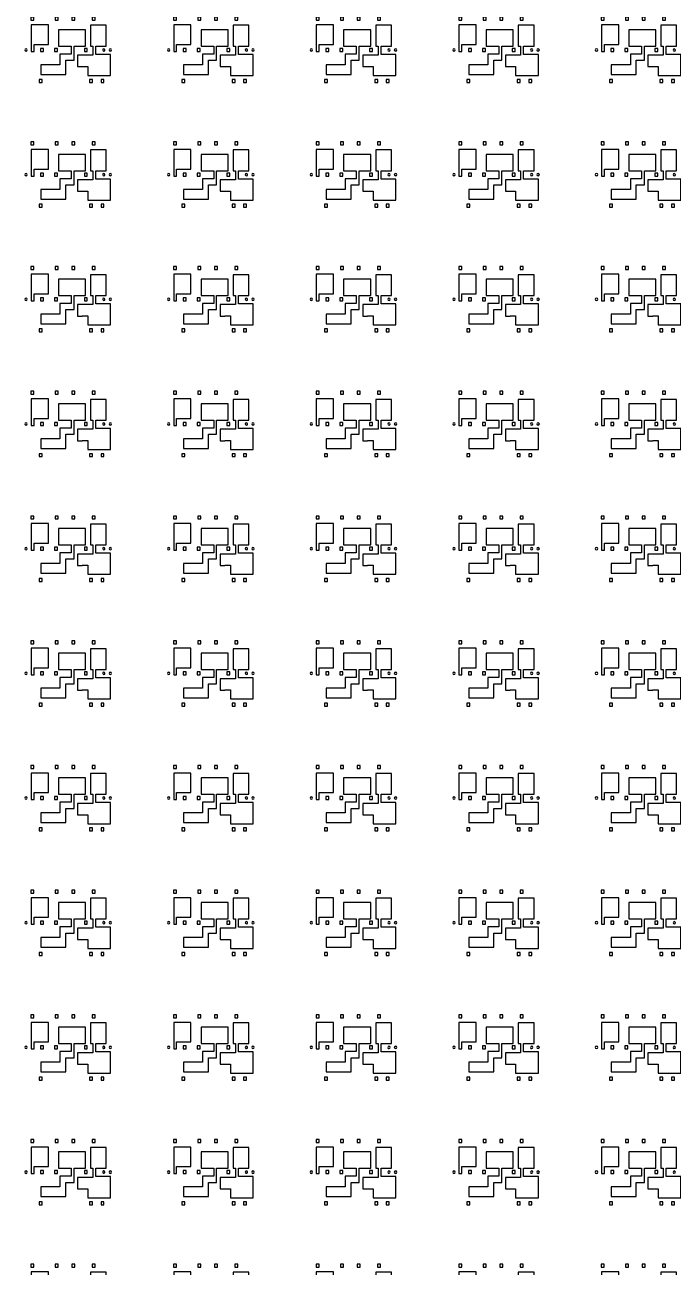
# Model space of a CAD drawing. Extents: x -100 to 100, y -100 to 100.
# Drawn here: x -16.4 to 10.2, y -50 to 1 of the extents above; entities that cross this region are included whole.
import ezdxf

# ---------------------------------------------------------------- set-up
doc = ezdxf.new("R2010")
doc.units = 0
doc.layers.add('C2', color=7, linetype='continuous')

# ---------------------------------------------------------------- blocks, each defined once
blk = doc.blocks.new('LDI_XFB44-1600-011_C2_B1')
at = {"layer": 'C2'}
for points in [[(-16.165, -55.122), (-16.043, -55.122), (-16.043, -55), (-16.165, -55), (-16.165, -55.122)], [(-15.044, -55), (-15.166, -55), (-15.166, -55.122), (-15.044, -55.122), (-15.044, -55)], [(-14.359, -55), (-14.481, -55), (-14.481, -55.122), (-14.359, -55.122), (-14.359, -55)], [(-13.648, -55), (-13.648, -55.122), (-13.526, -55.122), (-13.526, -55), (-13.648, -55)], [(-10.311, -55.122), (-10.189, -55.122), (-10.189, -55), (-10.311, -55), (-10.311, -55.122)], [(-9.19, -55), (-9.312, -55), (-9.312, -55.122), (-9.19, -55.122), (-9.19, -55)], [(-8.506, -55), (-8.628, -55), (-8.628, -55.122), (-8.506, -55.122), (-8.506, -55)], [(-7.795, -55), (-7.795, -55.122), (-7.673, -55.122), (-7.673, -55), (-7.795, -55)], [(-4.457, -55.122), (-4.335, -55.122), (-4.335, -55), (-4.457, -55), (-4.457, -55.122)], [(-3.337, -55), (-3.459, -55), (-3.459, -55.122), (-3.337, -55.122), (-3.337, -55)], [(-2.652, -55), (-2.774, -55), (-2.774, -55.122), (-2.652, -55.122), (-2.652, -55)], [(-1.941, -55), (-1.941, -55.122), (-1.819, -55.122), (-1.819, -55), (-1.941, -55)], [(1.396, -55.122), (1.518, -55.122), (1.518, -55), (1.396, -55), (1.396, -55.122)], [(2.517, -55), (2.395, -55), (2.395, -55.122), (2.517, -55.122), (2.517, -55)], [(3.202, -55), (3.08, -55), (3.08, -55.122), (3.202, -55.122), (3.202, -55)], [(3.913, -55), (3.913, -55.122), (4.035, -55.122), (4.035, -55), (3.913, -55)], [(7.25, -55.122), (7.372, -55.122), (7.372, -55), (7.25, -55), (7.25, -55.122)], [(8.371, -55), (8.249, -55), (8.249, -55.122), (8.371, -55.122), (8.371, -55)], [(9.055, -55), (8.933, -55), (8.933, -55.122), (9.055, -55.122), (9.055, -55)], [(9.766, -55), (9.766, -55.122), (9.888, -55.122), (9.888, -55), (9.766, -55)], [(-16.157, -56.402), (-16.035, -56.402), (-16.035, -56.113), (-15.449, -56.113), (-15.449, -55.312), (-16.157, -55.312), (-16.157, -56.402)], [(-15.756, -57.345), (-14.73, -57.345), (-14.73, -56.765), (-14.395, -56.765), (-14.395, -56.183), (-13.926, -56.183), (-13.926, -55.513), (-15.035, -55.513), (-15.035, -56.183), (-14.517, -56.183), (-14.517, -56.512), (-14.973, -56.512), (-14.973, -56.951), (-15.756, -56.951), (-15.756, -57.345)], [(-14.055, -57.024), (-13.829, -57.024), (-13.829, -57.394), (-12.895, -57.394), (-12.895, -56.524), (-13.501, -56.524), (-13.501, -56.183), (-13.074, -56.183), (-13.074, -55.331), (-13.721, -55.331), (-13.721, -56.183), (-13.623, -56.183), (-13.623, -56.561), (-14.25, -56.561), (-14.25, -57.028), (-14.055, -57.028), (-14.055, -57.024)], [(-10.304, -56.402), (-10.182, -56.402), (-10.182, -56.113), (-9.595, -56.113), (-9.595, -55.312), (-10.304, -55.312), (-10.304, -56.402)], [(-9.902, -57.345), (-8.877, -57.345), (-8.877, -56.765), (-8.542, -56.765), (-8.542, -56.183), (-8.072, -56.183), (-8.072, -55.513), (-9.182, -55.513), (-9.182, -56.183), (-8.663, -56.183), (-8.663, -56.512), (-9.12, -56.512), (-9.12, -56.951), (-9.902, -56.951), (-9.902, -57.345)], [(-8.201, -57.024), (-7.976, -57.024), (-7.976, -57.394), (-7.042, -57.394), (-7.042, -56.524), (-7.647, -56.524), (-7.647, -56.183), (-7.221, -56.183), (-7.221, -55.331), (-7.867, -55.331), (-7.867, -56.183), (-7.769, -56.183), (-7.769, -56.561), (-8.396, -56.561), (-8.396, -57.028), (-8.201, -57.028), (-8.201, -57.024)], [(-4.45, -56.402), (-4.328, -56.402), (-4.328, -56.113), (-3.742, -56.113), (-3.742, -55.312), (-4.45, -55.312), (-4.45, -56.402)], [(-4.049, -57.345), (-3.023, -57.345), (-3.023, -56.765), (-2.688, -56.765), (-2.688, -56.183), (-2.218, -56.183), (-2.218, -55.513), (-3.328, -55.513), (-3.328, -56.183), (-2.81, -56.183), (-2.81, -56.512), (-3.266, -56.512), (-3.266, -56.951), (-4.049, -56.951), (-4.049, -57.345)], [(-2.348, -57.024), (-2.122, -57.024), (-2.122, -57.394), (-1.188, -57.394), (-1.188, -56.524), (-1.794, -56.524), (-1.794, -56.183), (-1.367, -56.183), (-1.367, -55.331), (-2.013, -55.331), (-2.013, -56.183), (-1.916, -56.183), (-1.916, -56.561), (-2.543, -56.561), (-2.543, -57.028), (-2.348, -57.028), (-2.348, -57.024)], [(1.404, -56.402), (1.526, -56.402), (1.526, -56.113), (2.112, -56.113), (2.112, -55.312), (1.404, -55.312), (1.404, -56.402)], [(1.805, -57.345), (2.831, -57.345), (2.831, -56.765), (3.166, -56.765), (3.166, -56.183), (3.635, -56.183), (3.635, -55.513), (2.526, -55.513), (2.526, -56.183), (3.044, -56.183), (3.044, -56.512), (2.588, -56.512), (2.588, -56.951), (1.805, -56.951), (1.805, -57.345)], [(3.506, -57.024), (3.732, -57.024), (3.732, -57.394), (4.666, -57.394), (4.666, -56.524), (4.06, -56.524), (4.06, -56.183), (4.487, -56.183), (4.487, -55.331), (3.84, -55.331), (3.84, -56.183), (3.938, -56.183), (3.938, -56.561), (3.311, -56.561), (3.311, -57.028), (3.506, -57.028), (3.506, -57.024)], [(7.257, -56.402), (7.379, -56.402), (7.379, -56.113), (7.966, -56.113), (7.966, -55.312), (7.257, -55.312), (7.257, -56.402)], [(7.659, -57.345), (8.684, -57.345), (8.684, -56.765), (9.019, -56.765), (9.019, -56.183), (9.489, -56.183), (9.489, -55.513), (8.379, -55.513), (8.379, -56.183), (8.897, -56.183), (8.897, -56.512), (8.441, -56.512), (8.441, -56.951), (7.659, -56.951), (7.659, -57.345)], [(9.36, -57.024), (9.585, -57.024), (9.585, -57.394), (10.519, -57.394), (10.519, -56.524), (9.913, -56.524), (9.913, -56.183), (10.34, -56.183), (10.34, -55.331), (9.694, -55.331), (9.694, -56.183), (9.792, -56.183), (9.792, -56.561), (9.165, -56.561), (9.165, -57.028), (9.36, -57.028), (9.36, -57.024)], [(-16.399, -56.377), (-16.363, -56.391), (-16.328, -56.377), (-16.313, -56.341), (-16.328, -56.306), (-16.363, -56.292), (-16.399, -56.306), (-16.413, -56.341), (-16.399, -56.377)], [(-15.767, -56.28), (-15.767, -56.402), (-15.645, -56.402), (-15.645, -56.28), (-15.767, -56.28)], [(-15.194, -56.402), (-15.072, -56.402), (-15.072, -56.28), (-15.194, -56.28), (-15.194, -56.402)], [(-13.971, -56.402), (-13.849, -56.402), (-13.849, -56.28), (-13.971, -56.28), (-13.971, -56.402)], [(-13.202, -56.378), (-13.167, -56.389), (-13.135, -56.372), (-13.124, -56.337), (-13.141, -56.305), (-13.176, -56.294), (-13.209, -56.311), (-13.219, -56.346), (-13.202, -56.378)], [(-12.87, -56.306), (-12.905, -56.292), (-12.94, -56.306), (-12.955, -56.341), (-12.94, -56.377), (-12.905, -56.391), (-12.87, -56.377), (-12.855, -56.341), (-12.87, -56.306)], [(-10.545, -56.377), (-10.51, -56.391), (-10.474, -56.377), (-10.46, -56.341), (-10.474, -56.306), (-10.51, -56.292), (-10.545, -56.306), (-10.56, -56.341), (-10.545, -56.377)], [(-9.913, -56.28), (-9.913, -56.402), (-9.792, -56.402), (-9.792, -56.28), (-9.913, -56.28)], [(-9.34, -56.402), (-9.218, -56.402), (-9.218, -56.28), (-9.34, -56.28), (-9.34, -56.402)], [(-8.117, -56.402), (-7.995, -56.402), (-7.995, -56.28), (-8.117, -56.28), (-8.117, -56.402)], [(-7.349, -56.378), (-7.314, -56.389), (-7.281, -56.372), (-7.271, -56.337), (-7.288, -56.305), (-7.323, -56.294), (-7.355, -56.311), (-7.366, -56.346), (-7.349, -56.378)], [(-7.016, -56.306), (-7.051, -56.292), (-7.087, -56.306), (-7.101, -56.341), (-7.087, -56.377), (-7.051, -56.391), (-7.016, -56.377), (-7.001, -56.341), (-7.016, -56.306)], [(-4.691, -56.377), (-4.656, -56.391), (-4.621, -56.377), (-4.606, -56.341), (-4.621, -56.306), (-4.656, -56.292), (-4.691, -56.306), (-4.706, -56.341), (-4.691, -56.377)], [(-4.06, -56.28), (-4.06, -56.402), (-3.938, -56.402), (-3.938, -56.28), (-4.06, -56.28)], [(-3.487, -56.402), (-3.365, -56.402), (-3.365, -56.28), (-3.487, -56.28), (-3.487, -56.402)], [(-2.263, -56.402), (-2.141, -56.402), (-2.141, -56.28), (-2.263, -56.28), (-2.263, -56.402)], [(-1.495, -56.378), (-1.46, -56.389), (-1.428, -56.372), (-1.417, -56.337), (-1.434, -56.305), (-1.469, -56.294), (-1.501, -56.311), (-1.512, -56.346), (-1.495, -56.378)], [(-1.162, -56.306), (-1.198, -56.292), (-1.233, -56.306), (-1.248, -56.341), (-1.233, -56.377), (-1.198, -56.391), (-1.162, -56.377), (-1.148, -56.341), (-1.162, -56.306)], [(1.162, -56.377), (1.198, -56.391), (1.233, -56.377), (1.248, -56.341), (1.233, -56.306), (1.198, -56.292), (1.162, -56.306), (1.148, -56.341), (1.162, -56.377)], [(1.794, -56.28), (1.794, -56.402), (1.916, -56.402), (1.916, -56.28), (1.794, -56.28)], [(2.367, -56.402), (2.489, -56.402), (2.489, -56.28), (2.367, -56.28), (2.367, -56.402)], [(3.59, -56.402), (3.712, -56.402), (3.712, -56.28), (3.59, -56.28), (3.59, -56.402)], [(4.359, -56.378), (4.394, -56.389), (4.426, -56.372), (4.437, -56.337), (4.42, -56.305), (4.385, -56.294), (4.352, -56.311), (4.341, -56.346), (4.359, -56.378)], [(4.691, -56.306), (4.656, -56.292), (4.621, -56.306), (4.606, -56.341), (4.621, -56.377), (4.656, -56.391), (4.691, -56.377), (4.706, -56.341), (4.691, -56.306)], [(7.016, -56.377), (7.051, -56.391), (7.087, -56.377), (7.101, -56.341), (7.087, -56.306), (7.051, -56.292), (7.016, -56.306), (7.001, -56.341), (7.016, -56.377)], [(7.647, -56.28), (7.647, -56.402), (7.769, -56.402), (7.769, -56.28), (7.647, -56.28)], [(8.221, -56.402), (8.343, -56.402), (8.343, -56.28), (8.221, -56.28), (8.221, -56.402)], [(9.444, -56.402), (9.566, -56.402), (9.566, -56.28), (9.444, -56.28), (9.444, -56.402)], [(10.212, -56.378), (10.247, -56.389), (10.28, -56.372), (10.29, -56.337), (10.273, -56.305), (10.238, -56.294), (10.206, -56.311), (10.195, -56.346), (10.212, -56.378)], [(-15.703, -57.683), (-15.703, -57.561), (-15.825, -57.561), (-15.825, -57.683), (-15.703, -57.683)], [(-13.637, -57.561), (-13.759, -57.561), (-13.759, -57.683), (-13.637, -57.683), (-13.637, -57.561)], [(-13.287, -57.561), (-13.287, -57.683), (-13.165, -57.683), (-13.165, -57.561), (-13.287, -57.561)], [(-9.85, -57.683), (-9.85, -57.561), (-9.971, -57.561), (-9.971, -57.683), (-9.85, -57.683)], [(-7.784, -57.561), (-7.906, -57.561), (-7.906, -57.683), (-7.784, -57.683), (-7.784, -57.561)], [(-7.433, -57.561), (-7.433, -57.683), (-7.311, -57.683), (-7.311, -57.561), (-7.433, -57.561)], [(-3.996, -57.683), (-3.996, -57.561), (-4.118, -57.561), (-4.118, -57.683), (-3.996, -57.683)], [(-1.93, -57.561), (-2.052, -57.561), (-2.052, -57.683), (-1.93, -57.683), (-1.93, -57.561)], [(-1.579, -57.561), (-1.579, -57.683), (-1.457, -57.683), (-1.457, -57.561), (-1.579, -57.561)], [(1.858, -57.683), (1.858, -57.561), (1.736, -57.561), (1.736, -57.683), (1.858, -57.683)], [(3.924, -57.561), (3.802, -57.561), (3.802, -57.683), (3.924, -57.683), (3.924, -57.561)], [(4.274, -57.561), (4.274, -57.683), (4.396, -57.683), (4.396, -57.561), (4.274, -57.561)], [(7.711, -57.683), (7.711, -57.561), (7.589, -57.561), (7.589, -57.683), (7.711, -57.683)], [(9.777, -57.561), (9.655, -57.561), (9.655, -57.683), (9.777, -57.683), (9.777, -57.561)], [(10.128, -57.561), (10.128, -57.683), (10.25, -57.683), (10.25, -57.561), (10.128, -57.561)]]:
    blk.add_lwpolyline(points, close=True, dxfattribs=at)

msp = doc.modelspace()

# ---------------------------------------------------------------- block references
at = {"layer": 'C2'}
for p in [(0, 56.341), (0, 51.22), (0, 46.098), (0, 40.976), (0, 35.854), (0, 30.732), (0, 25.61), (0, 20.488), (0, 15.366), (0, 10.244), (0, 5.122)]:
    msp.add_blockref('LDI_XFB44-1600-011_C2_B1', p, dxfattribs=at)

doc.saveas('drawing.dxf')
